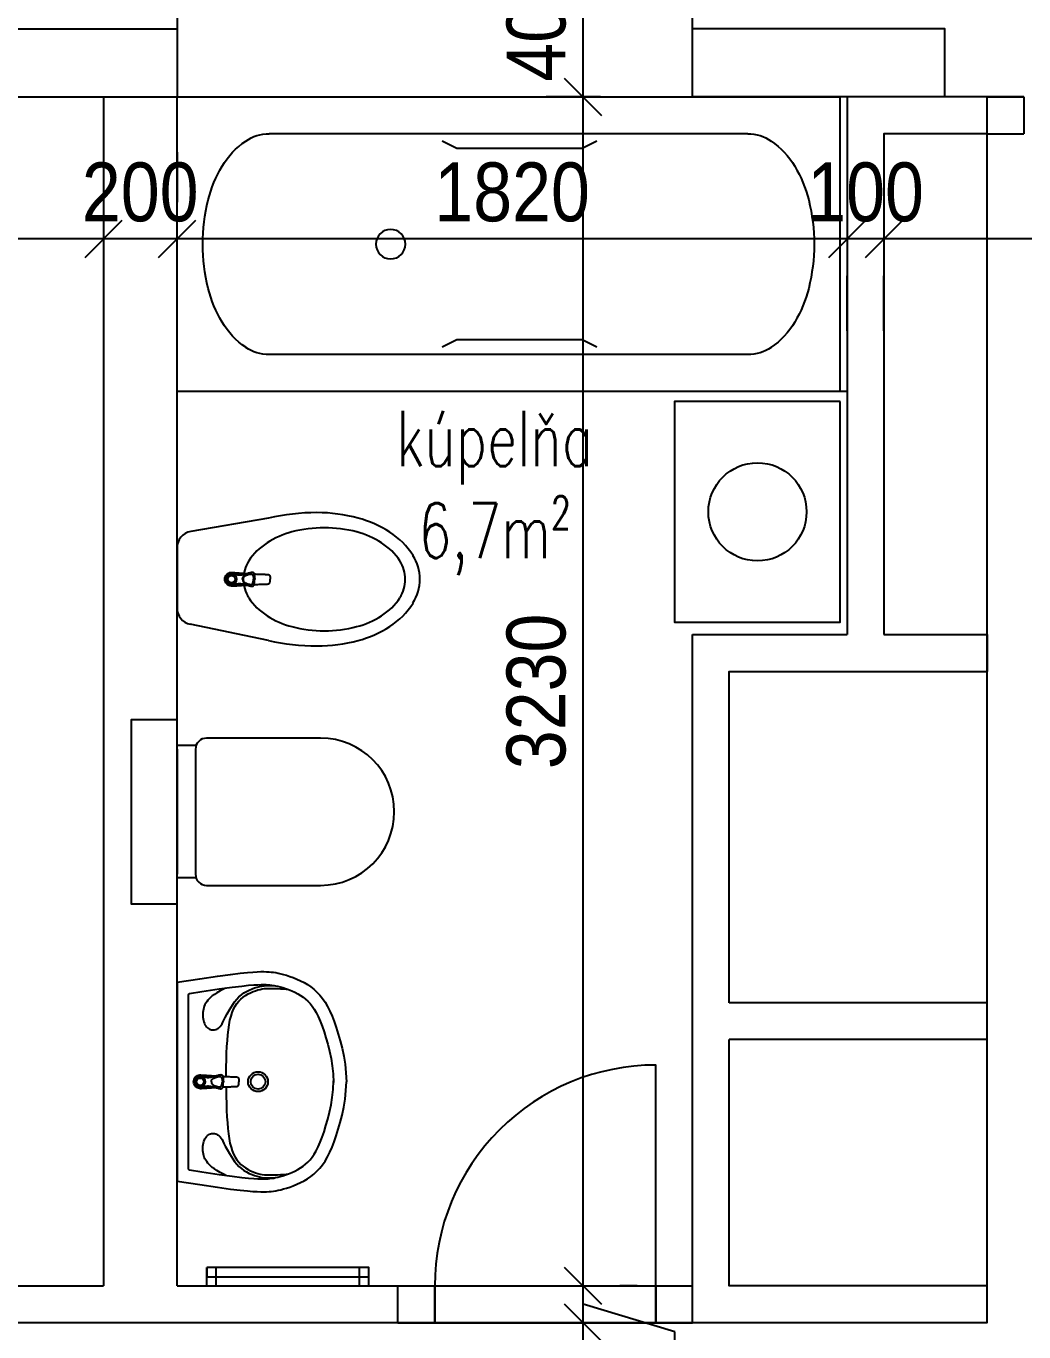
# Model space of a CAD drawing. Header units: millimetres. Extents: x 465413 to 965836, y 2516576 to 3795663.
# Drawn here: x 874795 to 877505, y 2793087 to 2796635 of the extents above; entities that cross this region are included whole.
import ezdxf
from ezdxf.lldxf.tags import DXFTag

# ---------------------------------------------------------------- set-up
doc = ezdxf.new("R2010")
doc.units = ezdxf.units.MM
for name, color, linetype in [('DIM_100', 64, 'Continuous'), ('DVE_REZ', 1, 'Continuous'), ('MUR-POH', 64, 'Continuous'), ('MUR_POH', 64, 'Continuous'), ('MUR_REZ', 3, 'Continuous'), ('NAB_ZAR', 14, 'Continuous'), ('PLO_LIN', 6, 'Continuous'), ('SAN-POH', 151, 'Continuous')]:
    doc.layers.add(name, color=color, linetype=linetype)
doc.styles.add('ROMANS', font='arial.ttf', dxfattribs={"width": 0.85})
doc.styles.add('SIMPLEX', font='SIMPLEX.SHX', dxfattribs={"width": 0.7})
tags = doc.linetypes.add('DASHED', pattern=[0.75, 0.5, -0.25]).pattern_tags.tags
tags[6:7] = [DXFTag(74, 4), DXFTag(75, 0), DXFTag(340, '0'), DXFTag(46, 1.0), DXFTag(50, 0.0), DXFTag(44, 0.0), DXFTag(45, 0.0)]
tags[4:5] = [DXFTag(74, 4), DXFTag(75, 0), DXFTag(340, '0'), DXFTag(46, 1.0), DXFTag(50, 0.0), DXFTag(44, 0.0), DXFTag(45, 0.0)]
doc.dimstyles.new('PAJO1-studia', dxfattribs={"dimtxt": 160, "dimasz": 100, "dimexe": 100, "dimexo": 250, "dimgap": 45, "dimtad": 1, "dimdec": 0, "dimrnd": 5, "dimtxsty": 'ROMANS', "dimblk": 'OBLIQUE', "dimcen": 200, "dimdle": 90, "dimadec": 0, "dimazin": 0, "dimtfac": 1, "dimtdec": 0, "dimtmove": 1, "dimatfit": 3, "dimfxl": 1, "dimarcsym": 0})

# ---------------------------------------------------------------- blocks, each defined once
blk = doc.blocks.new('vana_1800')
at = {"layer": 'SAN-POH'}
for p, q in [((873696.8, 2857932.2), (872896.8, 2857932.2)), ((872896.8, 2857932.2), (872896.8, 2856132.2)), ((873696.8, 2856132.2), (873696.8, 2857932.2)), ((872996.8, 2857682.2), (872996.8, 2856382.2)), ((873596.8, 2857682.2), (873596.8, 2856382.2)), ((873016.8, 2857272.2), (873036.8, 2857232.2)), ((873576.8, 2857272.2), (873556.8, 2857232.2)), ((873036.8, 2857232.2), (873036.8, 2856892.2)), ((873556.8, 2857232.2), (873556.8, 2856892.2)), ((873036.8, 2856892.2), (873016.8, 2856852.2)), ((873556.8, 2856892.2), (873576.8, 2856852.2)), ((872896.8, 2856132.2), (873696.8, 2856132.2))]:
    blk.add_line(p, q, dxfattribs=at)
blk.add_circle((873296.8, 2856712.2), 40, dxfattribs=at)
for centre, radius, start, end in [((873257.8, 2857521.5), 336.2, 103.9775, 121.0027), ((873296.8, 2857364.9), 497.5, 90, 103.9775), ((873296.8, 2857364.9), 497.5, 76.0225, 90), ((873335.8, 2857521.5), 336.2, 58.9973, 76.0225), ((873198.4, 2857620.3), 220.9, 121.0027, 145.4218), ((873395.1, 2857620.3), 220.9, 34.5782, 58.9973), ((873108.6, 2857682.2), 111.9, 145.4218, 180), ((873484.9, 2857682.2), 111.9, 0, 34.5782), ((873108.6, 2856382.2), 111.9, 180, 214.5782), ((873484.9, 2856382.2), 111.9, 325.4218, 0), ((873198.4, 2856444), 220.9, 214.5782, 238.9973), ((873395.1, 2856444), 220.9, 301.0027, 325.4218), ((873257.8, 2856542.8), 336.2, 238.9973, 256.0225), ((873335.8, 2856542.8), 336.2, 283.9775, 301.0027), ((873296.8, 2856699.4), 497.5, 256.0225, 270), ((873296.8, 2856699.4), 497.5, 270, 283.9775)]:
    blk.add_arc(centre, radius, start, end, dxfattribs=at)
blk = doc.blocks.new('_OBLIQUE')
at = {"color": 0, "linetype": 'ByBlock'}
blk.add_line((-0.5, -0.5), (0.5, 0.5), dxfattribs=at)
blk = doc.blocks.new('*D485')
at = {"layer": 'Defpoints', "color": 0}
for p in [(877124.8, 2796056.4), (877124.8, 2796056.4), (878804.8, 2796056.4)]:
    blk.add_point(p, dxfattribs=at)
at = {"layer": 'PLO_LIN', "color": 0, "lineweight": -2}
for p, q in [((878894.8, 2796056.4), (877034.8, 2796056.4)), ((877124.8, 2795806.4), (877124.8, 2795956.4)), ((878804.8, 2795806.4), (878804.8, 2795956.4))]:
    blk.add_line(p, q, dxfattribs=at)
at = {"layer": 'PLO_LIN', "color": 0, "lineweight": -2, "xscale": 100, "yscale": 100, "zscale": 100, "rotation": 180}
blk.add_blockref('_OBLIQUE', (877124.8, 2796056.4), dxfattribs=at)
at = {"layer": 'PLO_LIN', "color": 0, "lineweight": -2, "xscale": 100, "yscale": 100, "zscale": 100}
blk.add_blockref('_OBLIQUE', (878804.8, 2796056.4), dxfattribs=at)
at = {"layer": 'PLO_LIN', "color": 0, "insert": (877964.8, 2796183.1), "char_height": 160, "attachment_point": 5, "style": 'ROMANS'}
blk.add_mtext('1680', dxfattribs=at)
blk = doc.blocks.new('*D486')
at = {"layer": 'Defpoints', "color": 0}
for p in [(877024.8, 2796056.4), (877024.8, 2796056.4), (877124.8, 2796056.4)]:
    blk.add_point(p, dxfattribs=at)
at = {"layer": 'PLO_LIN', "color": 0, "lineweight": -2}
for p, q in [((877214.8, 2796056.4), (876934.8, 2796056.4)), ((877024.8, 2795806.4), (877024.8, 2795956.4)), ((877124.8, 2795806.4), (877124.8, 2795956.4))]:
    blk.add_line(p, q, dxfattribs=at)
at = {"layer": 'PLO_LIN', "color": 0, "lineweight": -2, "xscale": 100, "yscale": 100, "zscale": 100, "rotation": 180}
blk.add_blockref('_OBLIQUE', (877024.8, 2796056.4), dxfattribs=at)
at = {"layer": 'PLO_LIN', "color": 0, "lineweight": -2, "xscale": 100, "yscale": 100, "zscale": 100}
blk.add_blockref('_OBLIQUE', (877124.8, 2796056.4), dxfattribs=at)
at = {"layer": 'PLO_LIN', "color": 0, "insert": (877074.8, 2796183.1), "char_height": 160, "attachment_point": 5, "style": 'ROMANS'}
blk.add_mtext('100', dxfattribs=at)
blk = doc.blocks.new('*D487')
at = {"layer": 'Defpoints', "color": 0}
for p in [(875204.8, 2796056.4), (875204.8, 2796042.2), (877024.8, 2796056.4)]:
    blk.add_point(p, dxfattribs=at)
at = {"layer": 'PLO_LIN', "color": 0, "lineweight": -2}
for p, q in [((875204.8, 2796292.2), (875204.8, 2796156.4)), ((877114.8, 2796056.4), (875114.8, 2796056.4)), ((877024.8, 2795806.4), (877024.8, 2795956.4))]:
    blk.add_line(p, q, dxfattribs=at)
at = {"layer": 'PLO_LIN', "color": 0, "lineweight": -2, "xscale": 100, "yscale": 100, "zscale": 100, "rotation": 180}
blk.add_blockref('_OBLIQUE', (875204.8, 2796056.4), dxfattribs=at)
at = {"layer": 'PLO_LIN', "color": 0, "lineweight": -2, "xscale": 100, "yscale": 100, "zscale": 100}
blk.add_blockref('_OBLIQUE', (877024.8, 2796056.4), dxfattribs=at)
at = {"layer": 'PLO_LIN', "color": 0, "insert": (876114.8, 2796183.1), "char_height": 160, "attachment_point": 5, "style": 'ROMANS'}
blk.add_mtext('1820', dxfattribs=at)
blk = doc.blocks.new('*D488')
at = {"layer": 'Defpoints', "color": 0}
for p in [(875004.8, 2796056.4), (875004.8, 2796042.2), (875204.8, 2796042.2)]:
    blk.add_point(p, dxfattribs=at)
at = {"layer": 'PLO_LIN', "color": 0, "lineweight": -2}
for p, q in [((875004.8, 2796292.2), (875004.8, 2796156.4)), ((875204.8, 2796292.2), (875204.8, 2796156.4)), ((875294.8, 2796056.4), (874914.8, 2796056.4))]:
    blk.add_line(p, q, dxfattribs=at)
at = {"layer": 'PLO_LIN', "color": 0, "lineweight": -2, "xscale": 100, "yscale": 100, "zscale": 100, "rotation": 180}
blk.add_blockref('_OBLIQUE', (875004.8, 2796056.4), dxfattribs=at)
at = {"layer": 'PLO_LIN', "color": 0, "lineweight": -2, "xscale": 100, "yscale": 100, "zscale": 100}
blk.add_blockref('_OBLIQUE', (875204.8, 2796056.4), dxfattribs=at)
at = {"layer": 'PLO_LIN', "color": 0, "insert": (875104.8, 2796183.1), "char_height": 160, "attachment_point": 5, "style": 'ROMANS'}
blk.add_mtext('200', dxfattribs=at)
blk = doc.blocks.new('*D489')
at = {"layer": 'Defpoints', "color": 0}
for p in [(870554.8, 2796056.4), (870554.8, 2796042.2), (875004.8, 2796042.2)]:
    blk.add_point(p, dxfattribs=at)
at = {"layer": 'PLO_LIN', "color": 0, "lineweight": -2}
for p, q in [((870554.8, 2796292.2), (870554.8, 2796156.4)), ((875004.8, 2796292.2), (875004.8, 2796156.4)), ((875094.8, 2796056.4), (870464.8, 2796056.4))]:
    blk.add_line(p, q, dxfattribs=at)
at = {"layer": 'PLO_LIN', "color": 0, "lineweight": -2, "xscale": 100, "yscale": 100, "zscale": 100, "rotation": 180}
blk.add_blockref('_OBLIQUE', (870554.8, 2796056.4), dxfattribs=at)
at = {"layer": 'PLO_LIN', "color": 0, "lineweight": -2, "xscale": 100, "yscale": 100, "zscale": 100}
blk.add_blockref('_OBLIQUE', (875004.8, 2796056.4), dxfattribs=at)
at = {"layer": 'PLO_LIN', "color": 0, "insert": (872779.8, 2796183.1), "char_height": 160, "attachment_point": 5, "style": 'ROMANS'}
blk.add_mtext('4450', dxfattribs=at)
blk = doc.blocks.new('*D500')
at = {"layer": 'Defpoints', "color": 0}
for p in [(876204.8, 2793111.8), (876307.4, 2793111.8), (876729.8, 2792011.8)]:
    blk.add_point(p, dxfattribs=at)
at = {"layer": 'PLO_LIN', "color": 0, "lineweight": -2}
for p, q in [((876307.4, 2791921.8), (876307.4, 2793201.8)), ((876454.8, 2793111.8), (876407.4, 2793111.8)), ((876479.8, 2792011.8), (876207.4, 2792011.8))]:
    blk.add_line(p, q, dxfattribs=at)
at = {"layer": 'PLO_LIN', "color": 0, "lineweight": -2, "xscale": 100, "yscale": 100, "zscale": 100}
for p, rotation in [((876307.4, 2793111.8), 90), ((876307.4, 2792011.8), 270)]:
    blk.add_blockref('_OBLIQUE', p, dxfattribs=dict(at, rotation=rotation))
at = {"layer": 'PLO_LIN', "color": 0, "insert": (876180.8, 2792561.8), "char_height": 160, "attachment_point": 5, "rotation": 90, "style": 'ROMANS'}
blk.add_mtext('1100', dxfattribs=at)
blk = doc.blocks.new('*D501')
at = {"layer": 'Defpoints', "color": 0}
for p in [(876204.8, 2793211.8), (876307.4, 2793211.8), (876204.8, 2793111.8)]:
    blk.add_point(p, dxfattribs=at)
at = {"layer": 'PLO_LIN', "color": 0, "lineweight": -2}
for p, q in [((876307.4, 2793021.8), (876307.4, 2793301.8)), ((876454.8, 2793211.8), (876407.4, 2793211.8)), ((876556.6, 2793087.1), (876307.4, 2793161.8)), ((876454.8, 2793111.8), (876407.4, 2793111.8)), ((876556.6, 2792710.2), (876556.6, 2793087.1))]:
    blk.add_line(p, q, dxfattribs=at)
at = {"layer": 'PLO_LIN', "color": 0, "lineweight": -2, "xscale": 100, "yscale": 100, "zscale": 100}
for p, rotation in [((876307.4, 2793211.8), 90), ((876307.4, 2793111.8), 270)]:
    blk.add_blockref('_OBLIQUE', p, dxfattribs=dict(at, rotation=rotation))
at = {"layer": 'PLO_LIN', "color": 0, "insert": (876429.9, 2792898.6), "char_height": 160, "attachment_point": 5, "rotation": 90, "style": 'ROMANS'}
blk.add_mtext('100', dxfattribs=at)
blk = doc.blocks.new('*D502')
at = {"layer": 'Defpoints', "color": 0}
for p in [(876307.4, 2796442.2), (876604.8, 2796442.2), (876204.8, 2793211.8)]:
    blk.add_point(p, dxfattribs=at)
at = {"layer": 'PLO_LIN', "color": 0, "lineweight": -2}
for p, q in [((876307.4, 2793121.8), (876307.4, 2796532.2)), ((876354.8, 2796442.2), (876207.4, 2796442.2)), ((876454.8, 2793211.8), (876407.4, 2793211.8))]:
    blk.add_line(p, q, dxfattribs=at)
at = {"layer": 'PLO_LIN', "color": 0, "lineweight": -2, "xscale": 100, "yscale": 100, "zscale": 100}
for p, rotation in [((876307.4, 2796442.2), 90), ((876307.4, 2793211.8), 270)]:
    blk.add_blockref('_OBLIQUE', p, dxfattribs=dict(at, rotation=rotation))
at = {"layer": 'PLO_LIN', "color": 0, "insert": (876180.8, 2794827), "char_height": 160, "attachment_point": 5, "rotation": 90, "style": 'ROMANS'}
blk.add_mtext('3230', dxfattribs=at)
blk = doc.blocks.new('*D503')
at = {"layer": 'Defpoints', "color": 0}
for p in [(876307.4, 2796842.2), (876604.8, 2796842.2), (876604.8, 2796442.2)]:
    blk.add_point(p, dxfattribs=at)
at = {"layer": 'PLO_LIN', "color": 0, "lineweight": -2}
for p, q in [((876307.4, 2796352.2), (876307.4, 2796932.2)), ((876354.8, 2796842.2), (876207.4, 2796842.2)), ((876354.8, 2796442.2), (876207.4, 2796442.2))]:
    blk.add_line(p, q, dxfattribs=at)
at = {"layer": 'PLO_LIN', "color": 0, "lineweight": -2, "xscale": 100, "yscale": 100, "zscale": 100}
for p, rotation in [((876307.4, 2796842.2), 90), ((876307.4, 2796442.2), 270)]:
    blk.add_blockref('_OBLIQUE', p, dxfattribs=dict(at, rotation=rotation))
at = {"layer": 'PLO_LIN', "color": 0, "insert": (876180.8, 2796642.2), "char_height": 160, "attachment_point": 5, "rotation": 90, "style": 'ROMANS'}
blk.add_mtext('400', dxfattribs=at)

msp = doc.modelspace()

# ---------------------------------------------------------------- linework, layer by layer
at = {"layer": 'DVE_REZ', "linetype": 'ByBlock'}
msp.add_lwpolyline([(876504.8, 2793211.8), (876504.8, 2793811.8, 0.414214), (875904.8, 2793211.8)], format="xyb", dxfattribs=at)
at = {"layer": 'MUR_POH'}
for p, q in [((873604.8, 2796627.2), (875204.8, 2796627.2)), ((877504.8, 2796442.2), (877504.8, 2796342.2))]:
    msp.add_line(p, q, dxfattribs=at)
at = {"layer": 'MUR_POH', "flags": 128}
for points in [[(877289.8, 2796442.2), (877289.8, 2796627.2), (876604.8, 2796627.2)], [(875204.8, 2796442.2), (876604.8, 2796442.2)], [(877404.8, 2796442.2), (877504.8, 2796442.2)], [(877404.8, 2796336.5), (877404.8, 2796442.2)], [(877404.8, 2796342.2), (877504.8, 2796342.2)], [(876704.8, 2793111.8), (876504.8, 2793111.8)]]:
    msp.add_lwpolyline(points, dxfattribs=at)
at = {"layer": 'MUR_POH', "color": 8, "linetype": 'DASHED', "ltscale": 250, "flags": 128}
msp.add_lwpolyline([(875204.8, 2794750.1), (875079.8, 2794750.1), (875079.8, 2794250.1), (875204.8, 2794250.1)], close=True, dxfattribs=at)
at = {"layer": 'MUR_REZ'}
for p, q in [((876604.8, 2793211.8), (876604.8, 2794981.3)), ((875904.8, 2793111.8), (875904.8, 2793211.8)), ((876504.8, 2793211.8), (876604.8, 2793211.8))]:
    msp.add_line(p, q, dxfattribs=at)
at = {"layer": 'MUR_REZ', "flags": 128}
for points in [[(875204.8, 2796742.2), (875204.8, 2796442.2)], [(873604.8, 2796442.2), (875204.8, 2796442.2)], [(875004.8, 2796442.2), (875004.8, 2793211.8)], [(875204.8, 2793211.8), (875204.8, 2796442.2)], [(877024.8, 2796442.2), (877024.8, 2794981.3)], [(877404.8, 2796342.2), (877124.8, 2796342.2), (877124.8, 2794981.3)], [(876604.8, 2794981.3), (877024.8, 2794981.3)], [(877124.8, 2794981.3), (877404.8, 2794981.3)], [(877404.8, 2794981.3), (877404.8, 2794881.3)], [(876704.8, 2793981.3), (876704.8, 2794881.3), (877404.8, 2794881.3)], [(877404.8, 2793981.3), (876704.8, 2793981.3)], [(877404.8, 2793881.3), (877404.8, 2793981.3)], [(876504.8, 2793111.9), (877404.8, 2793111.9), (877404.8, 2793211.8), (876704.8, 2793211.8), (876704.8, 2793881.3)], [(877404.8, 2793881.3), (876704.8, 2793881.3)], [(872342.2, 2793211.8), (875004.8, 2793211.8)], [(875204.8, 2793211.8), (875904.8, 2793211.8)], [(875904.8, 2793111.8), (875904.8, 2793211.8)], [(875904.8, 2793211.8), (875904.8, 2793111.8)], [(875904.8, 2793211.8), (875904.8, 2793211.8)], [(875904.8, 2793111.8), (875904.8, 2793211.8)], [(876504.8, 2793111.8), (876504.8, 2793211.8)], [(876504.8, 2793211.8), (876504.8, 2793111.8)], [(876504.8, 2793211.8), (876504.8, 2793211.8)], [(876504.8, 2793111.8), (876504.8, 2793211.8)], [(875904.8, 2793111.8), (872342.2, 2793111.8)], [(876704.8, 2793111.8), (876504.8, 2793111.8)]]:
    msp.add_lwpolyline(points, dxfattribs=at)
at = {"layer": 'MUR_REZ'}
msp.add_lwpolyline([(877504.8, 2796442.2), (876604.8, 2796442.2), (876604.8, 2796742.2)], dxfattribs=at)
at = {"layer": 'NAB_ZAR'}
msp.add_line((875804.8, 2793111.8), (875804.8, 2793211.8), dxfattribs=at)
at = {"layer": 'NAB_ZAR', "flags": 128}
for points in [[(875804.8, 2793211.8), (875904.8, 2793211.8)], [(875904.8, 2793211.8), (876504.8, 2793211.8)], [(876504.8, 2793211.8), (876604.8, 2793211.8)], [(876504.8, 2793211.8), (876562, 2793211.8)], [(876604.8, 2793111.8), (876604.8, 2793211.8)], [(875804.8, 2793111.8), (875904.8, 2793111.8)], [(876504.8, 2793111.8), (875904.8, 2793111.8)], [(875904.8, 2793111.8), (876504.8, 2793111.8)], [(876504.8, 2793111.8), (876604.8, 2793111.8)]]:
    msp.add_lwpolyline(points, dxfattribs=at)
at = {"layer": 'PLO_LIN', "color": 252}
for points in [[(875285.6, 2793211.8), (875285.6, 2793261.8)], [(875310.6, 2793211.8), (875310.6, 2793261.8)], [(875700.6, 2793211.8), (875700.6, 2793261.8)], [(875725.6, 2793211.8), (875725.6, 2793261.8)]]:
    msp.add_lwpolyline(points, dxfattribs=at)
msp.add_lwpolyline([(875285.6, 2793261.8), (875285.6, 2793236.8), (875725.6, 2793236.8), (875725.6, 2793261.8)], close=True, dxfattribs=at)
at = {"layer": 'SAN-POH'}
for p, q in [((877024.8, 2795642.2), (875204.8, 2795642.2)), ((875453.2, 2795298), (875241.9, 2795261.4)), ((875204.8, 2795217.3), (875204.8, 2795053.3)), ((875453.2, 2794965.2), (875240.4, 2795009.5)), ((875204.8, 2794036.6), (875204.8, 2793496.6)), ((875239, 2794006.5), (875271.9, 2794011.7)), ((875271.9, 2794011.7), (875319.2, 2794018.7)), ((875319.2, 2794018.7), (875354.7, 2794023.5)), ((875354.7, 2794023.5), (875380.5, 2794026.6)), ((875380.5, 2794026.6), (875399.1, 2794028.5)), ((875399.1, 2794028.5), (875413, 2794029.5)), ((875413, 2794029.5), (875424.3, 2794030.2)), ((875424.3, 2794030.2), (875433.4, 2794030.6)), ((875433.4, 2794030.6), (875440.8, 2794030.7)), ((875440.8, 2794030.7), (875446.8, 2794030.5)), ((875446.8, 2794030.5), (875452, 2794030.2)), ((875452, 2794030.2), (875457.1, 2794029.7)), ((875457.1, 2794029.7), (875462.2, 2794029.1)), ((875462.2, 2794029.1), (875467.3, 2794028.3)), ((875467.3, 2794028.3), (875472.6, 2794027.4)), ((875472.6, 2794027.4), (875478.4, 2794026.1)), ((875478.4, 2794026.1), (875484.7, 2794024.4)), ((875484.7, 2794024.4), (875491.7, 2794022.3)), ((875491.7, 2794022.3), (875499.5, 2794019.7)), ((875499.5, 2794019.7), (875507.7, 2794016.7)), ((875507.7, 2794016.7), (875516.2, 2794013.3)), ((875516.2, 2794013.3), (875524.6, 2794009.4)), ((875524.6, 2794009.4), (875532.8, 2794005.2)), ((875234.8, 2794001.6), (875234.8, 2793531.6)), ((875532.8, 2794005.2), (875540.5, 2794000.7)), ((875540.5, 2794000.7), (875547.5, 2793996)), ((875547.5, 2793996), (875554, 2793990.9)), ((875554, 2793990.9), (875560.1, 2793985.3)), ((875560.1, 2793985.3), (875566, 2793979)), ((875566, 2793979), (875571.6, 2793971.9)), ((875571.6, 2793971.9), (875577.2, 2793963.7)), ((875577.2, 2793963.7), (875582.7, 2793954.2)), ((875582.7, 2793954.2), (875588.1, 2793943.4)), ((875588.1, 2793943.4), (875593.5, 2793931.2)), ((875593.5, 2793931.2), (875598.9, 2793917.6)), ((875598.9, 2793917.6), (875604.1, 2793902.5)), ((875604.1, 2793902.5), (875609.3, 2793886.1)), ((875609.3, 2793886.1), (875614.3, 2793868.3)), ((875614.3, 2793868.3), (875618.9, 2793849.6)), ((875618.9, 2793849.6), (875623, 2793829.9)), ((875623, 2793829.9), (875626.3, 2793809.3)), ((875626.3, 2793809.3), (875628.6, 2793787.9)), ((875628.6, 2793787.9), (875629.9, 2793764.8)), ((875628.6, 2793745.3), (875629.9, 2793768.5)), ((875623, 2793703.3), (875626.3, 2793723.9)), ((875626.3, 2793723.9), (875628.6, 2793745.3)), ((875618.9, 2793683.6), (875623, 2793703.3)), ((875609.3, 2793647.2), (875614.3, 2793664.9)), ((875614.3, 2793664.9), (875618.9, 2793683.6)), ((875598.9, 2793615.6), (875604.1, 2793630.7)), ((875604.1, 2793630.7), (875609.3, 2793647.2)), ((875582.7, 2793579), (875588.1, 2793589.8)), ((875588.1, 2793589.8), (875593.5, 2793602)), ((875593.5, 2793602), (875598.9, 2793615.6)), ((875554, 2793542.3), (875560.1, 2793547.9)), ((875560.1, 2793547.9), (875566, 2793554.2)), ((875566, 2793554.2), (875571.6, 2793561.4)), ((875571.6, 2793561.4), (875577.2, 2793569.6)), ((875577.2, 2793569.6), (875582.7, 2793579)), ((875239, 2793526.7), (875271.9, 2793521.6)), ((875271.9, 2793521.6), (875319.2, 2793514.6)), ((875319.2, 2793514.6), (875354.7, 2793509.7)), ((875484.7, 2793508.8), (875491.7, 2793510.9)), ((875491.7, 2793510.9), (875499.5, 2793513.5)), ((875499.5, 2793513.5), (875507.7, 2793516.5)), ((875507.7, 2793516.5), (875516.2, 2793520)), ((875516.2, 2793520), (875524.6, 2793523.8)), ((875524.6, 2793523.8), (875532.8, 2793528)), ((875532.8, 2793528), (875540.5, 2793532.5)), ((875540.5, 2793532.5), (875547.5, 2793537.2)), ((875547.5, 2793537.2), (875554, 2793542.3)), ((875354.7, 2793509.7), (875380.5, 2793506.6)), ((875380.5, 2793506.6), (875399.1, 2793504.7)), ((875399.1, 2793504.7), (875413, 2793503.7)), ((875413, 2793503.7), (875424.3, 2793503)), ((875424.3, 2793503), (875433.4, 2793502.6)), ((875433.4, 2793502.6), (875440.8, 2793502.6)), ((875440.8, 2793502.6), (875446.8, 2793502.7)), ((875446.8, 2793502.7), (875452, 2793503)), ((875452, 2793503), (875457.1, 2793503.5)), ((875457.1, 2793503.5), (875462.2, 2793504.1)), ((875462.2, 2793504.1), (875467.3, 2793504.9)), ((875467.3, 2793504.9), (875472.6, 2793505.9)), ((875472.6, 2793505.9), (875478.4, 2793507.2)), ((875478.4, 2793507.2), (875484.7, 2793508.8))]:
    msp.add_line(p, q, dxfattribs=at)
at = {"layer": 'SAN-POH', "flags": 128}
for points in [[(877404.8, 2793211.8), (877404.8, 2796342.2)], [(875351.4, 2795150.1), (875353.7, 2795150), (875355.7, 2795149.9), (875357.3, 2795149.9), (875358.7, 2795149.8), (875360, 2795149.7), (875361.2, 2795149.7), (875362.2, 2795149.6), (875363.3, 2795149.5), (875364.3, 2795149.5), (875365.4, 2795149.4), (875366.5, 2795149.3), (875367.7, 2795149.2), (875369, 2795149.1), (875370.3, 2795149), (875371.8, 2795148.9), (875373.2, 2795148.8), (875374.7, 2795148.7), (875376.2, 2795148.6), (875377.7, 2795148.5), (875379.3, 2795148.4), (875380.9, 2795148.3), (875382.6, 2795148.2), (875384.5, 2795148.1), (875386.6, 2795148), (875388.9, 2795147.8), (875391.5, 2795147.6), (875393.9, 2795147.5)], [(875353.3, 2795146.8), (875354.6, 2795146.8), (875355.9, 2795146.7), (875357.1, 2795146.6), (875358.2, 2795146.5), (875359.3, 2795146.3), (875360.3, 2795146.1), (875361.4, 2795145.9), (875362.4, 2795145.7), (875363.4, 2795145.5), (875364.4, 2795145.3), (875365.3, 2795145), (875366.2, 2795144.8), (875367, 2795144.6), (875367.8, 2795144.5), (875368.5, 2795144.3), (875369.2, 2795144.1), (875369.9, 2795144), (875370.6, 2795143.9), (875371.3, 2795143.8), (875372, 2795143.7), (875372.7, 2795143.6), (875373.3, 2795143.5), (875374, 2795143.5), (875374.8, 2795143.5), (875375.5, 2795143.6), (875376.2, 2795143.6), (875377.1, 2795143.7), (875378, 2795143.9), (875379, 2795144), (875380.1, 2795144.2), (875381.4, 2795144.5), (875382.8, 2795144.8), (875384.4, 2795145.1), (875386.2, 2795145.5), (875388.1, 2795146), (875390.2, 2795146.5), (875392.4, 2795147.1), (875394.7, 2795147.7), (875397, 2795148.3), (875399.3, 2795149), (875401.4, 2795149.5), (875403.3, 2795150), (875404.9, 2795150.4), (875406.3, 2795150.6), (875407.4, 2795150.8), (875408.4, 2795150.9), (875409.2, 2795150.9), (875409.9, 2795150.9), (875410.6, 2795150.8), (875411.2, 2795150.6), (875411.7, 2795150.3), (875412.2, 2795149.9), (875412.7, 2795149.3), (875413.2, 2795148.4), (875413.7, 2795147.3), (875414.1, 2795145.8), (875414.6, 2795143.7), (875415, 2795140.7), (875415.3, 2795136.9), (875415.7, 2795131.8)], [(875382.9, 2795131.8), (875383, 2795132.4), (875383, 2795132.9), (875383, 2795133.5), (875383.1, 2795133.9), (875383.2, 2795134.4), (875383.3, 2795134.9), (875383.4, 2795135.3), (875383.5, 2795135.8), (875383.7, 2795136.3), (875383.9, 2795136.7), (875384.1, 2795137.2), (875384.4, 2795137.6), (875384.8, 2795138), (875385.1, 2795138.5), (875385.6, 2795138.9), (875386.1, 2795139.3), (875386.6, 2795139.7), (875387.3, 2795140.2), (875388, 2795140.6), (875388.7, 2795141), (875389.5, 2795141.4), (875390.4, 2795141.8), (875391.3, 2795142.2), (875392.1, 2795142.6), (875393, 2795143), (875393.9, 2795143.3), (875394.8, 2795143.6), (875395.7, 2795143.9), (875396.6, 2795144.2), (875397.5, 2795144.5), (875398.3, 2795144.7), (875399.2, 2795144.9), (875400, 2795145.2), (875400.8, 2795145.3), (875401.6, 2795145.5), (875402.4, 2795145.6), (875403.2, 2795145.7), (875404, 2795145.8), (875404.8, 2795145.9), (875405.5, 2795145.9), (875406.2, 2795145.9), (875406.8, 2795145.9), (875407.3, 2795145.8), (875407.8, 2795145.7), (875408.2, 2795145.5), (875408.6, 2795145.3), (875409, 2795144.9), (875409.3, 2795144.4), (875409.7, 2795143.8), (875410.1, 2795143.1), (875410.4, 2795142.2), (875410.8, 2795141.2), (875411.1, 2795140.2), (875411.5, 2795139), (875411.8, 2795137.8), (875412.1, 2795136.6), (875412.4, 2795135.3), (875412.6, 2795134.1), (875412.7, 2795132.9), (875412.7, 2795131.8)], [(875414, 2795146.2), (875417.2, 2795146.1), (875420.8, 2795145.9), (875424.4, 2795145.7), (875427.9, 2795145.6), (875431.4, 2795145.5), (875434.7, 2795145.4), (875437.8, 2795145.3), (875440.7, 2795145.3), (875443.2, 2795145.2), (875445.3, 2795145.1), (875447, 2795145.1), (875448.5, 2795145), (875449.7, 2795144.9), (875450.7, 2795144.8), (875451.5, 2795144.7), (875452.3, 2795144.6), (875452.9, 2795144.5), (875453.5, 2795144.4), (875454, 2795144.2), (875454.4, 2795144), (875454.9, 2795143.8), (875455.2, 2795143.6), (875455.6, 2795143.3), (875455.9, 2795143), (875456.2, 2795142.6), (875456.5, 2795142.1), (875456.7, 2795141.5), (875456.9, 2795140.8), (875457.1, 2795139.9), (875457.3, 2795138.5), (875457.4, 2795136.7), (875457.5, 2795134.1), (875457.5, 2795131.8)], [(875351.4, 2795113.6), (875353.7, 2795113.7), (875355.7, 2795113.7), (875357.3, 2795113.8), (875358.7, 2795113.9), (875360, 2795113.9), (875361.2, 2795114), (875362.2, 2795114.1), (875363.3, 2795114.1), (875364.3, 2795114.2), (875365.4, 2795114.3), (875366.5, 2795114.3), (875367.7, 2795114.4), (875369, 2795114.5), (875370.3, 2795114.6), (875371.8, 2795114.7), (875373.2, 2795114.8), (875374.7, 2795114.9), (875376.2, 2795115), (875377.7, 2795115.1), (875379.3, 2795115.2), (875380.9, 2795115.3), (875382.6, 2795115.5), (875384.5, 2795115.6), (875386.6, 2795115.7), (875388.9, 2795115.9), (875391.5, 2795116), (875393.9, 2795116.2)], [(875353.3, 2795116.8), (875354.6, 2795116.9), (875355.9, 2795117), (875357.1, 2795117.1), (875358.2, 2795117.2), (875359.3, 2795117.4), (875360.3, 2795117.6), (875361.4, 2795117.8), (875362.4, 2795118), (875363.4, 2795118.2), (875364.4, 2795118.4), (875365.3, 2795118.6), (875366.2, 2795118.8), (875367, 2795119), (875367.8, 2795119.2), (875368.5, 2795119.4), (875369.2, 2795119.5), (875369.9, 2795119.7), (875370.6, 2795119.8), (875371.3, 2795119.9), (875372, 2795120), (875372.7, 2795120.1), (875373.3, 2795120.1), (875374, 2795120.2), (875374.8, 2795120.1), (875375.5, 2795120.1), (875376.2, 2795120), (875377.1, 2795119.9), (875378, 2795119.8), (875379, 2795119.6), (875380.1, 2795119.4), (875381.4, 2795119.2), (875382.8, 2795118.9), (875384.4, 2795118.6), (875386.2, 2795118.2), (875388.1, 2795117.7), (875390.2, 2795117.2), (875392.4, 2795116.6), (875394.7, 2795116), (875397, 2795115.3), (875399.3, 2795114.7), (875401.4, 2795114.1), (875403.3, 2795113.6), (875404.9, 2795113.3), (875406.3, 2795113), (875407.4, 2795112.9), (875408.4, 2795112.8), (875409.2, 2795112.8), (875409.9, 2795112.8), (875410.6, 2795112.9), (875411.2, 2795113.1), (875411.7, 2795113.4), (875412.2, 2795113.8), (875412.7, 2795114.4), (875413.2, 2795115.2), (875413.7, 2795116.3), (875414.1, 2795117.9), (875414.6, 2795120), (875415, 2795122.9), (875415.3, 2795126.8), (875415.7, 2795131.8)], [(875382.9, 2795131.8), (875383, 2795131.3), (875383, 2795130.7), (875383, 2795130.2), (875383.1, 2795129.7), (875383.2, 2795129.3), (875383.3, 2795128.8), (875383.4, 2795128.3), (875383.5, 2795127.9), (875383.7, 2795127.4), (875383.9, 2795127), (875384.1, 2795126.5), (875384.4, 2795126.1), (875384.8, 2795125.6), (875385.1, 2795125.2), (875385.6, 2795124.8), (875386.1, 2795124.4), (875386.6, 2795123.9), (875387.3, 2795123.5), (875388, 2795123.1), (875388.7, 2795122.7), (875389.5, 2795122.2), (875390.4, 2795121.8), (875391.3, 2795121.4), (875392.1, 2795121), (875393, 2795120.7), (875393.9, 2795120.3), (875394.8, 2795120), (875395.7, 2795119.7), (875396.6, 2795119.4), (875397.5, 2795119.2), (875398.3, 2795118.9), (875399.2, 2795118.7), (875400, 2795118.5), (875400.8, 2795118.3), (875401.6, 2795118.2), (875402.4, 2795118), (875403.2, 2795117.9), (875404, 2795117.8), (875404.8, 2795117.8), (875405.5, 2795117.7), (875406.2, 2795117.7), (875406.8, 2795117.8), (875407.3, 2795117.8), (875407.8, 2795117.9), (875408.2, 2795118.1), (875408.6, 2795118.4), (875409, 2795118.8), (875409.3, 2795119.3), (875409.7, 2795119.9), (875410.1, 2795120.6), (875410.4, 2795121.5), (875410.8, 2795122.4), (875411.1, 2795123.5), (875411.5, 2795124.6), (875411.8, 2795125.9), (875412.1, 2795127.1), (875412.4, 2795128.4), (875412.6, 2795129.6), (875412.7, 2795130.8), (875412.7, 2795131.8)], [(875414, 2795117.4), (875417.2, 2795117.6), (875420.8, 2795117.8), (875424.4, 2795117.9), (875427.9, 2795118), (875431.4, 2795118.2), (875434.7, 2795118.2), (875437.8, 2795118.3), (875440.7, 2795118.4), (875443.2, 2795118.5), (875445.3, 2795118.5), (875447, 2795118.6), (875448.5, 2795118.7), (875449.7, 2795118.8), (875450.7, 2795118.8), (875451.5, 2795118.9), (875452.3, 2795119.1), (875452.9, 2795119.2), (875453.5, 2795119.3), (875454, 2795119.5), (875454.4, 2795119.7), (875454.9, 2795119.9), (875455.2, 2795120.1), (875455.6, 2795120.4), (875455.9, 2795120.7), (875456.2, 2795121.1), (875456.5, 2795121.6), (875456.7, 2795122.2), (875456.9, 2795122.8), (875457.1, 2795123.8), (875457.3, 2795125.1), (875457.4, 2795127), (875457.5, 2795129.6), (875457.5, 2795131.8)], [(875204.8, 2794036.6), (875266.6, 2794046.3), (875314.3, 2794053.3), (875350.2, 2794058.2), (875376.6, 2794061.4), (875396, 2794063.3), (875410.6, 2794064.5), (875422.6, 2794065.2), (875432.5, 2794065.6), (875440.9, 2794065.7), (875448.2, 2794065.5), (875454.7, 2794065.1), (875460.8, 2794064.6), (875466.9, 2794063.8), (875473.1, 2794062.9), (875479.7, 2794061.6), (875486.6, 2794060.1), (875494.1, 2794058.1), (875502.2, 2794055.7), (875511, 2794052.8), (875520.4, 2794049.4), (875530.1, 2794045.4), (875539.9, 2794040.9), (875549.7, 2794035.9), (875559.1, 2794030.4), (875568.2, 2794024.3), (875576.7, 2794017.6), (875584.8, 2794010.1), (875592.5, 2794001.8), (875599.9, 2793992.6), (875606.8, 2793982.3), (875613.4, 2793970.9), (875619.8, 2793958.4), (875625.9, 2793944.7), (875631.7, 2793929.7), (875637.4, 2793913.5), (875642.8, 2793896.1), (875648.1, 2793877.3), (875653.1, 2793857.3), (875657.5, 2793836.2), (875661, 2793814), (875663.5, 2793790.8), (875664.8, 2793766.6)], [(875337.5, 2794021.1), (875332.9, 2794019), (875321.8, 2794013.3), (875313, 2794008.3), (875306.1, 2794003.8), (875300.6, 2793999.6), (875296, 2793995.6), (875292, 2793991.7), (875288.5, 2793987.8), (875285.5, 2793983.8), (875282.9, 2793979.9), (875280.7, 2793975.9), (875278.9, 2793971.8), (875277.5, 2793967.7), (875276.3, 2793963.4), (875275.5, 2793959.1), (875275, 2793954.8), (875274.8, 2793950.4), (875274.8, 2793946), (875275.1, 2793941.6), (875275.7, 2793937.2), (875276.5, 2793932.9), (875277.6, 2793928.8), (875279, 2793925), (875280.7, 2793921.4), (875282.6, 2793918.3), (875284.8, 2793915.5), (875287.2, 2793913.1), (875289.8, 2793911.2), (875292.5, 2793909.6), (875295.4, 2793908.4), (875298.2, 2793907.7), (875301.1, 2793907.4), (875304.1, 2793907.4), (875306.9, 2793907.8), (875309.7, 2793908.5), (875312.4, 2793909.5), (875315, 2793910.7), (875317.5, 2793912.3), (875319.9, 2793914.3), (875322.3, 2793916.9), (875324.6, 2793920), (875326.9, 2793923.8), (875329.3, 2793928.4), (875332.1, 2793934.2), (875335.8, 2793941.4), (875340.7, 2793950.6), (875347.3, 2793962), (875356, 2793976.1)], [(875338.3, 2793780.6), (875338.3, 2793787.1), (875338.6, 2793807), (875338.9, 2793826.1), (875339.5, 2793844.4), (875340.3, 2793861.8), (875341.4, 2793878.2), (875342.7, 2793893.6), (875344.3, 2793907.9), (875346.3, 2793921.2), (875348.6, 2793933.4), (875351.4, 2793944.5), (875354.7, 2793954.6), (875358.5, 2793963.7), (875362.8, 2793971.8), (875367.5, 2793979), (875372.7, 2793985.5), (875378.4, 2793991.2), (875384.5, 2793996.3), (875391, 2794000.8), (875397.7, 2794004.9), (875404.6, 2794008.4), (875411.4, 2794011.4), (875418.1, 2794013.9), (875424.5, 2794015.9), (875430.5, 2794017.5), (875436.2, 2794018.6), (875442, 2794019.4), (875447.9, 2794019.9), (875454.3, 2794020.1), (875461.3, 2794020.1), (875469.1, 2794019.9), (875477.4, 2794019.6), (875485.7, 2794019.1), (875493.8, 2794018.5), (875501.3, 2794017.7), (875507.7, 2794016.7)], [(875355.8, 2793975.8), (875355.9, 2793975.9), (875361, 2793983.8), (875366.8, 2793990.8), (875373, 2793997.1), (875379.6, 2794002.6), (875386.6, 2794007.6), (875393.8, 2794011.9), (875401.1, 2794015.6), (875408.4, 2794018.8), (875415.5, 2794021.5), (875422.3, 2794023.6), (875428.7, 2794025.3), (875434.9, 2794026.5), (875441.1, 2794027.4), (875447.5, 2794027.9), (875454.2, 2794028.1), (875461.4, 2794028.1), (875469.4, 2794027.9), (875469.8, 2794027.9)], [(875204.8, 2793496.6), (875266.6, 2793487), (875314.3, 2793479.9), (875350.2, 2793475), (875376.6, 2793471.8), (875396, 2793469.9), (875410.6, 2793468.7), (875422.6, 2793468), (875432.5, 2793467.7), (875440.9, 2793467.6), (875448.2, 2793467.7), (875454.7, 2793468.1), (875460.8, 2793468.7), (875466.9, 2793469.4), (875473.1, 2793470.4), (875479.7, 2793471.6), (875486.6, 2793473.1), (875494.1, 2793475.1), (875502.2, 2793477.5), (875511, 2793480.4), (875520.4, 2793483.9), (875530.1, 2793487.8), (875539.9, 2793492.3), (875549.7, 2793497.3), (875559.1, 2793502.8), (875568.2, 2793508.9), (875576.7, 2793515.6), (875584.8, 2793523.1), (875592.5, 2793531.4), (875599.9, 2793540.6), (875606.8, 2793550.9), (875613.4, 2793562.3), (875619.8, 2793574.8), (875625.9, 2793588.5), (875631.7, 2793603.5), (875637.4, 2793619.7), (875642.8, 2793637.2), (875648.1, 2793655.9), (875653.1, 2793675.9), (875657.5, 2793697), (875661, 2793719.2), (875663.5, 2793742.4), (875664.8, 2793766.6)], [(875266.5, 2793784.8), (875268.8, 2793784.8), (875270.7, 2793784.7), (875272.4, 2793784.6), (875273.8, 2793784.6), (875275.1, 2793784.5), (875276.2, 2793784.4), (875277.3, 2793784.4), (875278.4, 2793784.3), (875279.4, 2793784.2), (875280.5, 2793784.2), (875281.6, 2793784.1), (875282.8, 2793784), (875284.1, 2793783.9), (875285.4, 2793783.8), (875286.8, 2793783.7), (875288.3, 2793783.6), (875289.8, 2793783.5), (875291.3, 2793783.4), (875292.8, 2793783.3), (875294.3, 2793783.2), (875295.9, 2793783.1), (875297.7, 2793783), (875299.6, 2793782.9), (875301.7, 2793782.7), (875304, 2793782.6), (875306.5, 2793782.4), (875308.9, 2793782.2)], [(875268.4, 2793781.6), (875269.7, 2793781.6), (875271, 2793781.5), (875272.1, 2793781.4), (875273.3, 2793781.2), (875274.3, 2793781.1), (875275.4, 2793780.9), (875276.4, 2793780.7), (875277.5, 2793780.5), (875278.5, 2793780.2), (875279.4, 2793780), (875280.4, 2793779.8), (875281.2, 2793779.6), (875282.1, 2793779.4), (875282.8, 2793779.2), (875283.6, 2793779.1), (875284.3, 2793778.9), (875285, 2793778.8), (875285.7, 2793778.6), (875286.3, 2793778.5), (875287, 2793778.4), (875287.7, 2793778.4), (875288.4, 2793778.3), (875289.1, 2793778.3), (875289.8, 2793778.3), (875290.5, 2793778.3), (875291.3, 2793778.4), (875292.1, 2793778.5), (875293, 2793778.6), (875294, 2793778.8), (875295.2, 2793779), (875296.5, 2793779.3), (875297.9, 2793779.5), (875299.5, 2793779.9), (875301.3, 2793780.3), (875303.2, 2793780.7), (875305.3, 2793781.2), (875307.5, 2793781.8), (875309.8, 2793782.5), (875312.1, 2793783.1), (875314.3, 2793783.7), (875316.4, 2793784.3), (875318.3, 2793784.8), (875320, 2793785.2), (875321.3, 2793785.4), (875322.5, 2793785.6), (875323.4, 2793785.7), (875324.3, 2793785.7), (875325, 2793785.6), (875325.6, 2793785.5), (875326.2, 2793785.4), (875326.8, 2793785.1), (875327.3, 2793784.6), (875327.8, 2793784), (875328.3, 2793783.2), (875328.7, 2793782.1), (875329.2, 2793780.6), (875329.6, 2793778.4), (875330, 2793775.5), (875330.4, 2793771.6), (875330.7, 2793766.6)], [(875268.4, 2793751.6), (875269.7, 2793751.6), (875271, 2793751.7), (875272.1, 2793751.8), (875273.3, 2793752), (875274.3, 2793752.2), (875275.4, 2793752.3), (875276.4, 2793752.5), (875277.5, 2793752.8), (875278.5, 2793753), (875279.4, 2793753.2), (875280.4, 2793753.4), (875281.2, 2793753.6), (875282.1, 2793753.8), (875282.8, 2793754), (875283.6, 2793754.1), (875284.3, 2793754.3), (875285, 2793754.4), (875285.7, 2793754.6), (875286.3, 2793754.7), (875287, 2793754.8), (875287.7, 2793754.8), (875288.4, 2793754.9), (875289.1, 2793754.9), (875289.8, 2793754.9), (875290.5, 2793754.9), (875291.3, 2793754.8), (875292.1, 2793754.7), (875293, 2793754.6), (875294, 2793754.4), (875295.2, 2793754.2), (875296.5, 2793754), (875297.9, 2793753.7), (875299.5, 2793753.3), (875301.3, 2793752.9), (875303.2, 2793752.5), (875305.3, 2793752), (875307.5, 2793751.4), (875309.8, 2793750.7), (875312.1, 2793750.1), (875314.3, 2793749.5), (875316.4, 2793748.9), (875318.3, 2793748.4), (875320, 2793748.1), (875321.3, 2793747.8), (875322.5, 2793747.6), (875323.4, 2793747.5), (875324.3, 2793747.5), (875325, 2793747.6), (875325.6, 2793747.7), (875326.2, 2793747.8), (875326.8, 2793748.1), (875327.3, 2793748.6), (875327.8, 2793749.2), (875328.3, 2793750), (875328.7, 2793751.1), (875329.2, 2793752.6), (875329.6, 2793754.8), (875330, 2793757.7), (875330.4, 2793761.6), (875330.7, 2793766.6)], [(875298, 2793766.6), (875298, 2793767.2), (875298, 2793767.7), (875298.1, 2793768.2), (875298.2, 2793768.7), (875298.2, 2793769.2), (875298.3, 2793769.6), (875298.5, 2793770.1), (875298.6, 2793770.6), (875298.8, 2793771), (875299, 2793771.5), (875299.2, 2793771.9), (875299.5, 2793772.4), (875299.8, 2793772.8), (875300.2, 2793773.2), (875300.6, 2793773.7), (875301.1, 2793774.1), (875301.7, 2793774.5), (875302.3, 2793774.9), (875303, 2793775.4), (875303.8, 2793775.8), (875304.6, 2793776.2), (875305.4, 2793776.6), (875306.3, 2793777), (875307.2, 2793777.4), (875308.1, 2793777.8), (875309, 2793778.1), (875309.9, 2793778.4), (875310.8, 2793778.7), (875311.7, 2793779), (875312.6, 2793779.3), (875313.4, 2793779.5), (875314.2, 2793779.7), (875315, 2793779.9), (875315.9, 2793780.1), (875316.7, 2793780.3), (875317.5, 2793780.4), (875318.3, 2793780.5), (875319.1, 2793780.6), (875319.8, 2793780.7), (875320.6, 2793780.7), (875321.2, 2793780.7), (875321.8, 2793780.7), (875322.4, 2793780.6), (875322.9, 2793780.5), (875323.3, 2793780.3), (875323.7, 2793780), (875324.1, 2793779.7), (875324.4, 2793779.2), (875324.8, 2793778.6), (875325.1, 2793777.8), (875325.5, 2793777), (875325.9, 2793776), (875326.2, 2793774.9), (875326.5, 2793773.8), (875326.9, 2793772.6), (875327.2, 2793771.3), (875327.4, 2793770.1), (875327.6, 2793768.8), (875327.8, 2793767.7), (875327.8, 2793766.6)], [(875298, 2793766.6), (875298, 2793766), (875298, 2793765.5), (875298.1, 2793765), (875298.2, 2793764.5), (875298.2, 2793764), (875298.3, 2793763.6), (875298.5, 2793763.1), (875298.6, 2793762.6), (875298.8, 2793762.2), (875299, 2793761.7), (875299.2, 2793761.3), (875299.5, 2793760.8), (875299.8, 2793760.4), (875300.2, 2793760), (875300.6, 2793759.6), (875301.1, 2793759.1), (875301.7, 2793758.7), (875302.3, 2793758.3), (875303, 2793757.9), (875303.8, 2793757.4), (875304.6, 2793757), (875305.4, 2793756.6), (875306.3, 2793756.2), (875307.2, 2793755.8), (875308.1, 2793755.5), (875309, 2793755.1), (875309.9, 2793754.8), (875310.8, 2793754.5), (875311.7, 2793754.2), (875312.6, 2793754), (875313.4, 2793753.7), (875314.2, 2793753.5), (875315, 2793753.3), (875315.9, 2793753.1), (875316.7, 2793752.9), (875317.5, 2793752.8), (875318.3, 2793752.7), (875319.1, 2793752.6), (875319.8, 2793752.5), (875320.6, 2793752.5), (875321.2, 2793752.5), (875321.8, 2793752.5), (875322.4, 2793752.6), (875322.9, 2793752.7), (875323.3, 2793752.9), (875323.7, 2793753.2), (875324.1, 2793753.5), (875324.4, 2793754), (875324.8, 2793754.6), (875325.1, 2793755.4), (875325.5, 2793756.2), (875325.9, 2793757.2), (875326.2, 2793758.3), (875326.5, 2793759.4), (875326.9, 2793760.6), (875327.2, 2793761.9), (875327.4, 2793763.2), (875327.6, 2793764.4), (875327.8, 2793765.5), (875327.8, 2793766.6)], [(875329.1, 2793781), (875332.3, 2793780.8), (875335.9, 2793780.7), (875339.4, 2793780.5), (875343, 2793780.4), (875346.5, 2793780.3), (875349.8, 2793780.2), (875352.9, 2793780.1), (875355.7, 2793780), (875358.2, 2793780), (875360.3, 2793779.9), (875362.1, 2793779.8), (875363.6, 2793779.8), (875364.8, 2793779.7), (875365.8, 2793779.6), (875366.6, 2793779.5), (875367.3, 2793779.4), (875368, 2793779.3), (875368.6, 2793779.1), (875369.1, 2793779), (875369.5, 2793778.8), (875369.9, 2793778.6), (875370.3, 2793778.3), (875370.6, 2793778.1), (875371, 2793777.7), (875371.3, 2793777.3), (875371.5, 2793776.9), (875371.8, 2793776.3), (875372, 2793775.6), (875372.2, 2793774.7), (875372.3, 2793773.3), (875372.5, 2793771.4), (875372.5, 2793768.8), (875372.5, 2793766.6)], [(875329.1, 2793752.2), (875332.3, 2793752.4), (875335.9, 2793752.5), (875339.4, 2793752.7), (875343, 2793752.8), (875346.5, 2793752.9), (875349.8, 2793753), (875352.9, 2793753.1), (875355.7, 2793753.2), (875358.2, 2793753.2), (875360.3, 2793753.3), (875362.1, 2793753.4), (875363.6, 2793753.5), (875364.8, 2793753.5), (875365.8, 2793753.6), (875366.6, 2793753.7), (875367.3, 2793753.8), (875368, 2793753.9), (875368.6, 2793754.1), (875369.1, 2793754.2), (875369.5, 2793754.4), (875369.9, 2793754.6), (875370.3, 2793754.9), (875370.6, 2793755.2), (875371, 2793755.5), (875371.3, 2793755.9), (875371.5, 2793756.4), (875371.8, 2793756.9), (875372, 2793757.6), (875372.2, 2793758.6), (875372.3, 2793759.9), (875372.5, 2793761.8), (875372.5, 2793764.4), (875372.5, 2793766.6)], [(875266.5, 2793748.4), (875268.8, 2793748.5), (875270.7, 2793748.5), (875272.4, 2793748.6), (875273.8, 2793748.6), (875275.1, 2793748.7), (875276.2, 2793748.8), (875277.3, 2793748.8), (875278.4, 2793748.9), (875279.4, 2793749), (875280.5, 2793749), (875281.6, 2793749.1), (875282.8, 2793749.2), (875284.1, 2793749.3), (875285.4, 2793749.4), (875286.8, 2793749.5), (875288.3, 2793749.6), (875289.8, 2793749.7), (875291.3, 2793749.8), (875292.8, 2793749.9), (875294.3, 2793750), (875295.9, 2793750.1), (875297.7, 2793750.2), (875299.6, 2793750.4), (875301.7, 2793750.5), (875304, 2793750.6), (875306.5, 2793750.8), (875308.9, 2793751)], [(875338.3, 2793752.6), (875338.3, 2793746.1), (875338.6, 2793726.2), (875338.9, 2793707.1), (875339.5, 2793688.8), (875340.3, 2793671.4), (875341.4, 2793655), (875342.7, 2793639.6), (875344.3, 2793625.3), (875346.3, 2793612), (875348.6, 2793599.8), (875351.4, 2793588.7), (875354.7, 2793578.6), (875358.5, 2793569.5), (875362.8, 2793561.4), (875367.5, 2793554.2), (875372.7, 2793547.8), (875378.4, 2793542), (875384.5, 2793536.9), (875391, 2793532.4), (875397.7, 2793528.4), (875404.6, 2793524.8), (875411.4, 2793521.8), (875418.1, 2793519.3), (875424.5, 2793517.3), (875430.5, 2793515.7), (875436.2, 2793514.6), (875442, 2793513.8), (875447.9, 2793513.3), (875454.3, 2793513.1), (875461.3, 2793513.1), (875469.1, 2793513.3), (875477.4, 2793513.6), (875485.7, 2793514.1), (875493.8, 2793514.8), (875501.3, 2793515.5), (875507.7, 2793516.5)], [(875337.5, 2793512.1), (875332.9, 2793514.2), (875321.8, 2793519.9), (875313, 2793524.9), (875306.1, 2793529.5), (875300.6, 2793533.6), (875296, 2793537.6), (875292, 2793541.5), (875288.5, 2793545.4), (875285.5, 2793549.4), (875282.9, 2793553.3), (875280.7, 2793557.3), (875278.9, 2793561.4), (875277.5, 2793565.5), (875276.3, 2793569.8), (875275.5, 2793574.1), (875275, 2793578.4), (875274.8, 2793582.8), (875274.8, 2793587.2), (875275.1, 2793591.7), (875275.7, 2793596), (875276.5, 2793600.3), (875277.6, 2793604.4), (875279, 2793608.2), (875280.7, 2793611.8), (875282.6, 2793614.9), (875284.8, 2793617.7), (875287.2, 2793620.1), (875289.8, 2793622.1), (875292.5, 2793623.6), (875295.4, 2793624.8), (875298.2, 2793625.5), (875301.1, 2793625.8), (875304.1, 2793625.8), (875306.9, 2793625.4), (875309.7, 2793624.7), (875312.4, 2793623.7), (875315, 2793622.5), (875317.5, 2793620.9), (875319.9, 2793618.9), (875322.3, 2793616.4), (875324.6, 2793613.2), (875326.9, 2793609.4), (875329.3, 2793604.8), (875332.1, 2793599.1), (875335.8, 2793591.8), (875340.7, 2793582.6), (875347.3, 2793571.2), (875356, 2793557.1)], [(875355.8, 2793557.4), (875355.9, 2793557.3), (875361, 2793549.5), (875366.8, 2793542.4), (875373, 2793536.1), (875379.6, 2793530.6), (875386.6, 2793525.7), (875393.8, 2793521.3), (875401.1, 2793517.6), (875408.4, 2793514.4), (875415.5, 2793511.8), (875422.3, 2793509.6), (875428.7, 2793507.9), (875434.9, 2793506.7), (875441.1, 2793505.8), (875447.5, 2793505.4), (875454.2, 2793505.1), (875461.4, 2793505.1), (875469.4, 2793505.3), (875469.8, 2793505.3)]]:
    msp.add_lwpolyline(points, dxfattribs=at)
msp.add_lwpolyline([(877006.3, 2795614.9), (876556.3, 2795614.9), (876556.3, 2795014.9), (877006.3, 2795014.9)], close=True, dxfattribs=at)
for points in [[(875351.4, 2795113.6, -0.1065), (875345.1, 2795115, -0.101456), (875339.6, 2795118.9, -0.095052), (875336, 2795124.8, -0.090971), (875334.7, 2795131.8, -0.090971), (875336, 2795138.9, -0.095052), (875339.6, 2795144.7, -0.101456), (875345.1, 2795148.7, -0.1065), (875351.4, 2795150.1, -0.1065)], [(875372.1, 2795143.6, 0.019339), (875371.2, 2795144.7, 0.001391), (875371.2, 2795144.8, 0.1065)], [(875371.2, 2795118.9, 0.001391), (875371.2, 2795118.9, 0.019339), (875372.1, 2795120, 0.090971)], [(875266.5, 2793748.4, -0.1065), (875260.1, 2793749.7, -0.101456), (875254.7, 2793753.7, -0.095052), (875251, 2793759.6, -0.090971), (875249.8, 2793766.6, -0.090971), (875251, 2793773.7, -0.095052), (875254.7, 2793779.5, -0.101456), (875260.1, 2793783.5, -0.1065), (875266.5, 2793784.8, -0.1065)], [(875287.2, 2793778.4, 0.019339), (875286.3, 2793779.5, 0.001391), (875286.2, 2793779.6, 0.1065)], [(875286.2, 2793753.7, 0.001391), (875286.3, 2793753.7, 0.019339), (875287.2, 2793754.8, 0.090971)]]:
    msp.add_lwpolyline(points, format="xyb", dxfattribs=at)
at = {"layer": 'SAN-POH'}
msp.add_lwpolyline([(875594.8, 2794700.1), (875284.8, 2794700.1, 0.414214), (875254.8, 2794670.1), (875254.8, 2794330.1, 0.414214), (875284.8, 2794300.1), (875594.8, 2794300.1)], format="xyb", dxfattribs=at)
for points in [[(875256.5, 2794680.1), (875204.8, 2794680.1)], [(875204.8, 2794670.1), (875204.8, 2794330.1)], [(875256.5, 2794320.1), (875204.8, 2794320.1)]]:
    msp.add_lwpolyline(points, dxfattribs=at)
for centre, radius in [((876781.3, 2795314.9), 133.3), ((875352.6, 2795131.8), 13.8), ((875352.6, 2795131.8), 10.3), ((875352.6, 2795131.8), 10), ((875267.7, 2793766.6), 13.8), ((875267.7, 2793766.6), 10.3), ((875267.7, 2793766.6), 10), ((875424.8, 2793766.6), 27), ((875424.8, 2793766.6), 20)]:
    msp.add_circle(centre, radius, dxfattribs=at)
for centre, radius, start, end in [((875584.7, 2794716.5), 596.2, 89.9924, 102.7477), ((875584.8, 2794881.3), 431.4, 75.0016, 90), ((875617.9, 2795004.6), 303.7, 57.1047, 75.0016), ((875249.6, 2795217.3), 44.8, 99.8216, 180), ((875578.2, 2795027.9), 240.3, 104.7667, 122.4712), ((875604.8, 2794927.1), 344.5, 90, 104.7667), ((875604.8, 2794927.1), 344.5, 75.2333, 90), ((875631.4, 2795027.9), 240.3, 57.5288, 75.2333), ((875668.3, 2795082.5), 210.9, 32.6351, 57.1047), ((875537.7, 2795091.5), 164.8, 122.4712, 146.9396), ((875671.9, 2795091.5), 164.8, 33.0604, 57.5288), ((875476.2, 2795131.6), 91.4, 146.9396, 180), ((875733.4, 2795131.6), 91.4, 0, 33.0604), ((875744.5, 2795132), 120, 0, 32.6351), ((875352.6, 2795131.8), 15, 35.3094, 324.6906), ((875476.2, 2795131.6), 91.4, 180, 213.0604), ((875733.4, 2795131.6), 91.4, 326.9396, 0), ((875744.5, 2795132), 120, 327.3649, 0), ((875537.7, 2795171.6), 164.8, 213.0604, 237.5288), ((875671.9, 2795171.6), 164.8, 302.4712, 326.9396), ((875249.6, 2795053.3), 44.8, 180, 258.2192), ((875668.3, 2795180.6), 210.9, 302.8953, 327.3649), ((875578.2, 2795235.3), 240.3, 237.5288, 255.2333), ((875604.8, 2795336.1), 344.5, 255.2333, 270), ((875604.8, 2795336.1), 344.5, 270, 284.7667), ((875631.4, 2795235.3), 240.3, 284.7667, 302.4712), ((875617.9, 2795258.5), 303.7, 284.9984, 302.8953), ((875584.7, 2795546.7), 596.2, 257.2523, 270.0076), ((875584.8, 2795381.9), 431.4, 270, 284.9984), ((875594.8, 2794500.1), 200, 270, 90), ((875239.8, 2794001.6), 5, 98.8682, 180), ((875267.7, 2793766.6), 15, 35.3094, 324.6906), ((875239.8, 2793531.6), 5, 180, 261.1318)]:
    msp.add_arc(centre, radius, start, end, dxfattribs=at)

# ---------------------------------------------------------------- block references
at = {"layer": 'MUR-POH', "color": 6, "xscale": -1, "rotation": 270}
msp.add_blockref('vana_1800', (-1980927.3, 1922745.4), dxfattribs=at)

# ---------------------------------------------------------------- texts
at = {"layer": 'DIM_100', "color": 1, "insert": (876067.5, 2795366.1), "char_height": 150, "attachment_point": 5, "style": 'SIMPLEX'}
msp.add_mtext('{kúpelňa\\P6,7m²}', dxfattribs=at)

# ---------------------------------------------------------------- dimensions: what is measured, and where the dimension line sits
at = {"layer": 'PLO_LIN', "color": 252}
for base, p1, p2, picture, middle in [((876307.4, 2796842.2), (876604.8, 2796442.2), (876604.8, 2796842.2), '*D503', (876180.8, 2796642.2)), ((876307.4, 2796442.2), (876204.8, 2793211.8), (876604.8, 2796442.2), '*D502', (876180.8, 2794827)), ((876307.4, 2793211.8), (876204.8, 2793111.8), (876204.8, 2793211.8), '*D501', (876429.9, 2793042.1)), ((876307.4, 2793111.8), (876729.8, 2792011.8), (876204.8, 2793111.8), '*D500', (876180.8, 2792561.8))]:
    dim = msp.add_linear_dim(base=base, p1=p1, p2=p2, angle=90, dimstyle='PAJO1-studia', dxfattribs=at)
    dim.commit()
    dim.dimension.update_dxf_attribs({"geometry": picture, "text_midpoint": middle})
for base, p1, p2, picture, middle in [((870554.8, 2796056.4), (875004.8, 2796042.2), (870554.8, 2796042.2), '*D489', (872779.8, 2796183.1)), ((875204.8, 2796056.4), (877024.8, 2796056.4), (875204.8, 2796042.2), '*D487', (876114.8, 2796183.1)), ((877124.8, 2796056.4), (878804.8, 2796056.4), (877124.8, 2796056.4), '*D485', (877964.8, 2796183.1))]:
    dim = msp.add_linear_dim(base=base, p1=p1, p2=p2, dimstyle='PAJO1-studia', dxfattribs=at)
    dim.commit()
    dim.dimension.update_dxf_attribs({"geometry": picture, "text_midpoint": middle})
for base, p1, p2, picture, middle in [((875004.8, 2796056.4), (875204.8, 2796042.2), (875004.8, 2796042.2), '*D488', (875104.8, 2796056.4)), ((877024.8, 2796056.4), (877124.8, 2796056.4), (877024.8, 2796056.4), '*D486', (877074.8, 2796056.4))]:
    dim = msp.add_linear_dim(base=base, p1=p1, p2=p2, dimstyle='PAJO1-studia', dxfattribs=at)
    dim.commit()
    dim.dimension.update_dxf_attribs({"geometry": picture, "text_midpoint": middle, "dimtype": 160})

doc.saveas('drawing.dxf')
